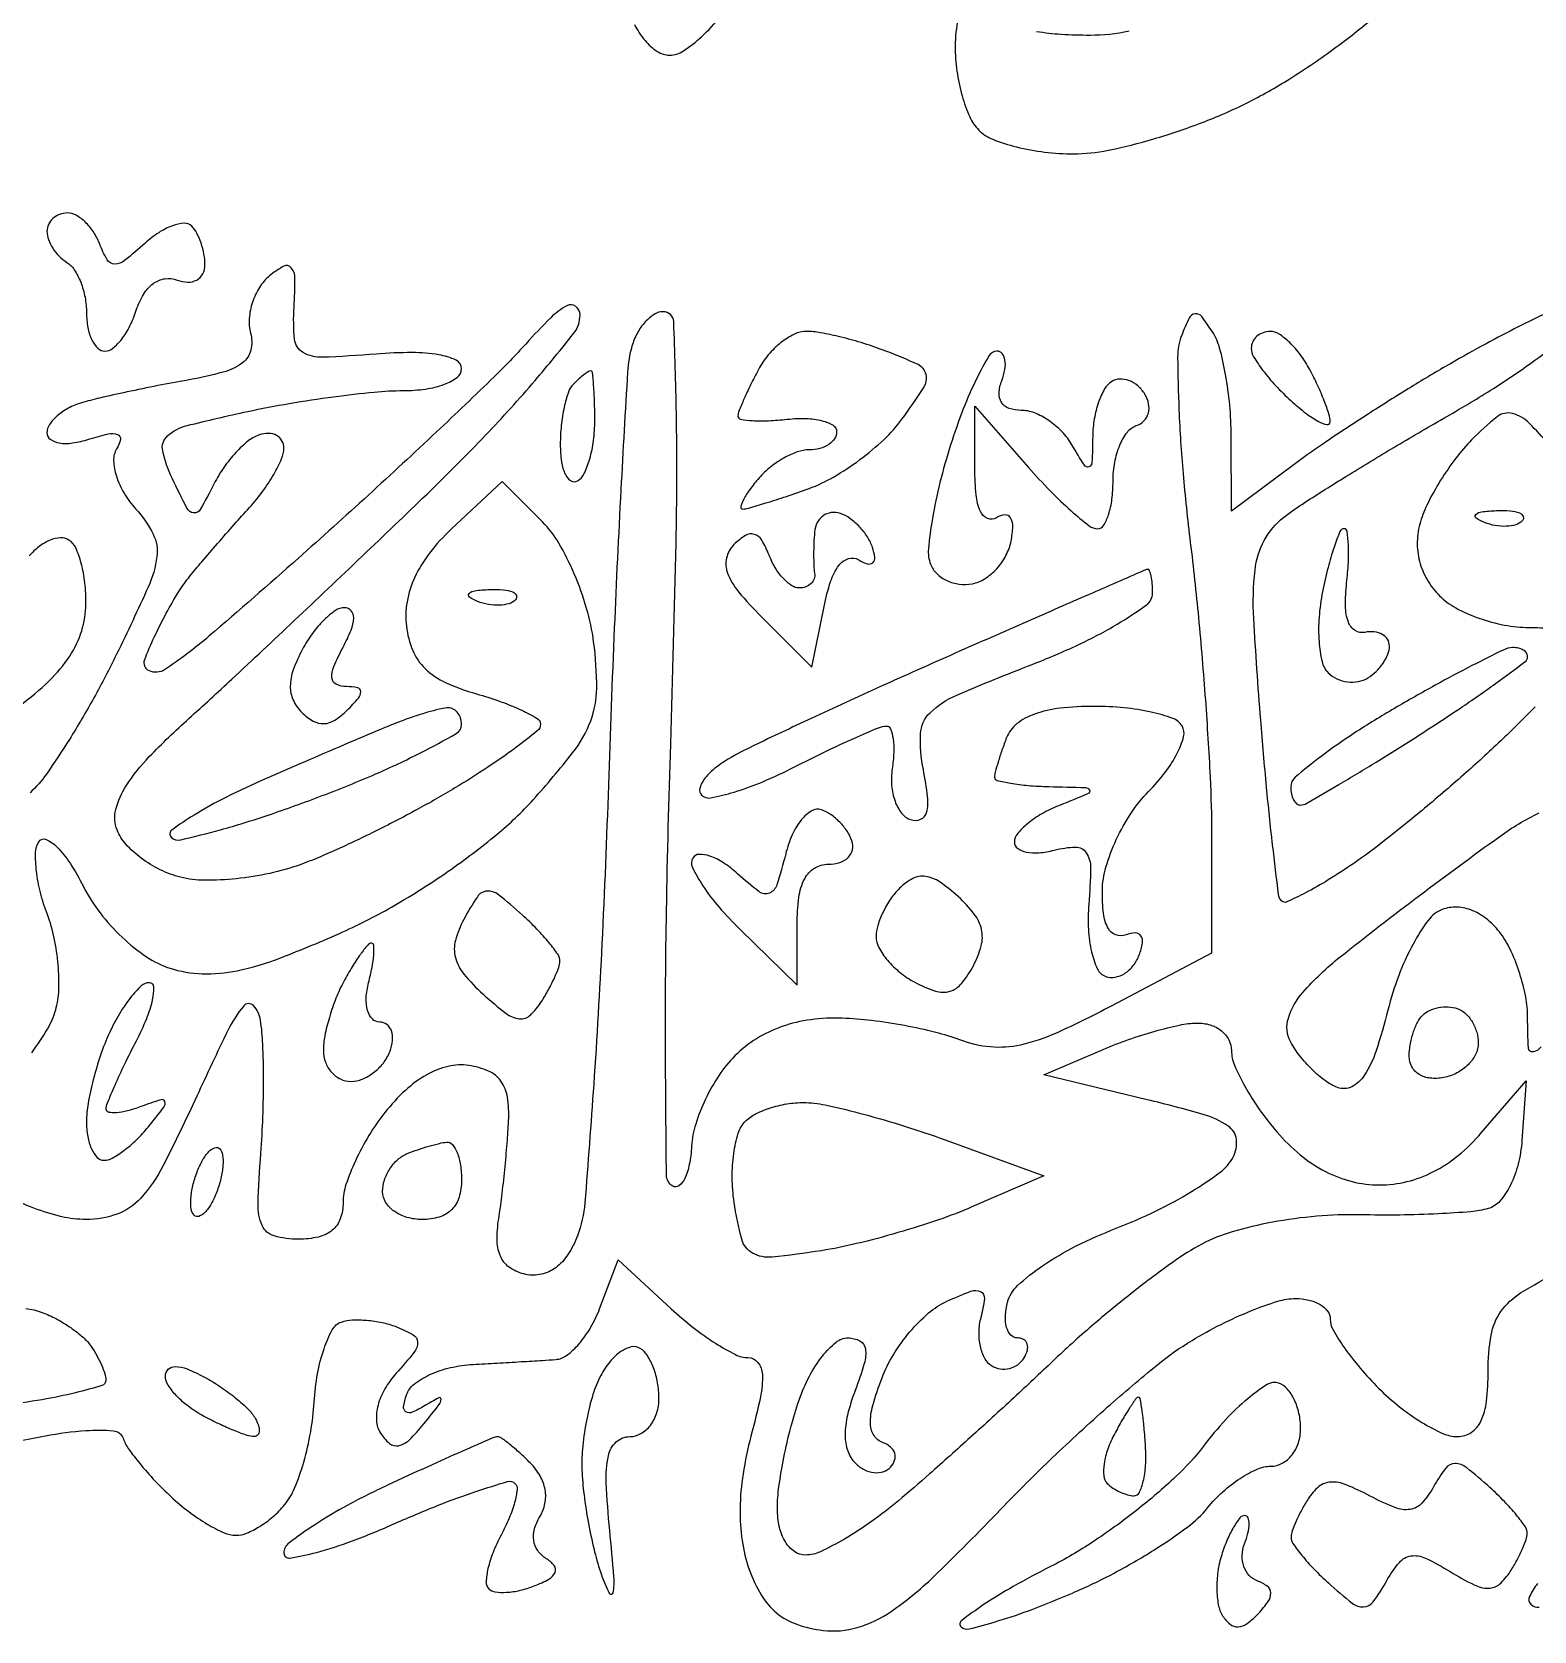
# Model space of a CAD drawing. Extents: x 3.4 to 43.8, y 4.7 to 62.8.
# Drawn here: x 19.06 to 25.49, y 10.76 to 17.61 of the extents above; entities that cross this region are included whole.
import ezdxf

# ---------------------------------------------------------------- set-up
doc = ezdxf.new("R2010")
doc.units = 0
doc.header["$MEASUREMENT"] = 0

msp = doc.modelspace()

# ---------------------------------------------------------------- linework, layer by layer
for points in [[(23.023959, 17.669507, 0.05142), (23.011516, 17.55027, 0.035254), (23.018885, 17.444038, 0.033674), (23.041114, 17.338215, 0.035528), (23.073708, 17.247632, 0.092506), (23.11272, 17.19072, 0.102776), (23.172349, 17.151604, 0.032745), (23.273974, 17.119021, 0.031112), (23.394952, 17.096683, 0.030107), (23.519109, 17.0892, 0.050756), (23.666451, 17.104195, 0.020596), (23.862452, 17.152999, 0.020127), (24.070594, 17.223241, 0.024151), (24.259821, 17.306389, 0.025253), (24.445533, 17.410953, 0.017844), (24.643295, 17.545952, 0.018067), (24.823483, 17.688939, 0.035851)], [(21.637438, 17.64282, 0.061626), (21.682397, 17.574335, 0.071656), (21.735018, 17.527837, 0.146189), (21.787355, 17.5122, 0.147113), (21.847053, 17.530153, 0.040863), (21.924768, 17.591211, 0.037507), (22.005539, 17.678226, 0.03172)], [(23.756956, 17.614133, -0.051736), (23.589887, 17.5968, -0.015379), (23.46534, 17.600632, -0.025168), (23.360436, 17.612413, -0.022619)], [(19.054019, 13.23569, 0.026304), (19.121212, 13.336753, 0.063338), (19.156763, 13.419076, 0.061256), (19.170394, 13.504196, 0.030834), (19.167647, 13.613115, 0.030074), (19.150797, 13.726913, 0.039069), (19.121149, 13.828025, -0.028803), (19.091472, 13.922053, -0.033141), (19.074455, 14.014579, -0.035196), (19.070882, 14.093469, -0.132892), (19.084865, 14.14044, -0.373626), (19.115429, 14.149965, -0.094317), (19.162027, 14.118009, -0.052266), (19.218507, 14.047758, -0.02557), (19.27582, 13.948029, 0.046619), (19.346928, 13.835523, 0.039108), (19.4416, 13.73079, 0.040576), (19.545865, 13.647073, 0.070509), (19.645402, 13.598421, 0.070834), (19.784535, 13.574191, 0.059354), (19.933897, 13.587307, 0.040643), (20.121015, 13.642615, 0.0133), (20.38665, 13.753434, 0.025964), (20.609702, 13.867791, 0.020339), (20.839238, 14.013734, 0.020785), (21.047129, 14.171306, 0.036503), (21.202969, 14.320349, 0.017692), (21.372096, 14.521417, 0.074745), (21.449413, 14.658116, 0.091169), (21.475322, 14.797571, 0.03381), (21.462156, 14.997563, 0.037514), (21.431959, 15.140411, 0.030019), (21.378997, 15.288558, 0.030919), (21.312902, 15.420244, 0.064691), (21.243075, 15.510925), (21.06958, 15.68442), (20.852142, 15.480149, 0.038926), (20.759007, 15.377902, 0.056957), (20.695726, 15.274033, 0.064427), (20.662771, 15.169256, 0.073542), (20.659702, 15.064281, 0.069538), (20.687002, 14.96017, 0.102103), (20.740173, 14.88225, 0.085732), (20.827441, 14.822873, 0.037192), (20.95965, 14.774304, -0.016334), (21.065008, 14.740512, -0.024816), (21.153833, 14.703723, -0.022016), (21.220688, 14.66838, -0.266146), (21.2346, 14.644096, -0.227059), (21.220732, 14.615133, -0.009295), (21.126881, 14.542428, -0.014616), (21.008423, 14.459407, -0.009673), (20.867898, 14.370772, -0.012039), (20.705769, 14.278095, -0.008799), (20.521574, 14.182757, -0.0089), (20.343751, 14.098558, -0.019365), (20.203869, 14.041761, -0.033742), (20.074268, 14.004561, -0.026973), (19.930744, 13.981675, -0.027716), (19.795097, 13.975054, -0.059886), (19.691603, 13.988193, -0.052481), (19.605156, 14.019824, -0.046095), (19.523068, 14.069901, -0.048652), (19.457091, 14.129795, -0.092777), (19.419696, 14.190593, -0.155161), (19.414541, 14.278559, -0.080999), (19.458845, 14.380225, -0.049788), (19.558134, 14.505007, -0.016297), (19.727615, 14.668234, 0.00414), (19.912012, 14.837381, 0.001398), (20.177912, 15.086772, 0.00139), (20.470374, 15.364156, 0.001595), (20.74815, 15.630779, 0.009868), (20.999335, 15.883194, 0.014104), (21.211203, 16.117564, 0.009945), (21.376127, 16.318649, 0.16832), (21.4038, 16.398522, 0.239045), (21.385256, 16.435094, 0.288808), (21.347542, 16.437735, 0.072638), (21.278272, 16.386438, 0.01422), (21.17115, 16.273712, -0.017338), (21.036094, 16.133354, -0.003597), (20.788559, 15.89677, -0.003775), (20.496961, 15.626187, -0.003553), (20.195411, 15.354483, -0.004145), (19.813802, 15.021146, -0.031652), (19.623698, 14.877701, -0.257434), (19.558588, 14.872534, -0.396341), (19.538519, 14.921167, -0.018704), (19.579349, 15.017543, -0.014346), (19.630825, 15.119685, -0.014569), (19.684583, 15.212573, -0.033042), (19.731708, 15.278605, -0.004907), (19.783189, 15.34026, -0.002318), (19.850761, 15.418849, -0.002297), (19.922251, 15.50046, -0.003243), (19.98675, 15.572464, 0.025364), (20.043415, 15.641649, 0.02729), (20.09131, 15.714601, 0.028235), (20.125146, 15.781223, 0.103739), (20.1348, 15.82725, 0.127834), (20.12645, 15.859376, 0.143357), (20.103736, 15.881732, 0.12278), (20.069446, 15.890427, 0.080826), (20.02905, 15.884019, 0.090594), (19.982324, 15.858535, 0.035902), (19.928704, 15.808405, 0.034056), (19.877176, 15.744577, 0.036206), (19.835945, 15.675591, -0.011593), (19.776643, 15.56428, -0.305284), (19.747892, 15.549838, -0.247252), (19.719148, 15.570007, -0.008303), (19.655827, 15.698606, -0.054777), (19.615352, 15.8162, -0.274056), (19.635946, 15.879847, -0.119899), (19.720284, 15.924208, -0.008577), (19.979996, 15.984584, -0.010587), (20.157923, 16.018819, -0.008892), (20.347785, 16.047734, -0.008997), (20.522171, 16.06794, -0.024345), (20.646564, 16.074, 0.035489), (20.742175, 16.080795, 0.053835), (20.822869, 16.101354, 0.07036), (20.878227, 16.131417, 0.237518), (20.8962, 16.167119, 0.290698), (20.872659, 16.204187, 0.066971), (20.798685, 16.227512, 0.044104), (20.683795, 16.237135, 0.019081), (20.530314, 16.230569, -0.01079), (20.299705, 16.21687, -0.140583), (20.217176, 16.237205, -0.244043), (20.180524, 16.294242, -0.038027), (20.178255, 16.432573, 0.014373), (20.182069, 16.556101, 0.169721), (20.166558, 16.600787, 0.365229), (20.134636, 16.607261, 0.048152), (20.07296, 16.565383, 0.079304), (20.030258, 16.516676, 0.060859), (20.000075, 16.452555, 0.061192), (19.986346, 16.383462, 0.082612), (19.992122, 16.320118, -0.123301), (19.992884, 16.246949, -0.175469), (19.957451, 16.193143, -0.094962), (19.874913, 16.153101, -0.021815), (19.723053, 16.119348, 0.004781), (19.594523, 16.095342, 0.004364), (19.462495, 16.068174, 0.004367), (19.344963, 16.041842, 0.014146), (19.26765, 16.021488, 0.049372), (19.211016, 15.99858, 0.057613), (19.16309, 15.965922, 0.066864), (19.13042, 15.928974, 0.148706), (19.1196, 15.893398, 0.23842), (19.133838, 15.865236, 0.121245), (19.171432, 15.849638, 0.075436), (19.229213, 15.849558, 0.039553), (19.299394, 15.865863, -0.020292), (19.38118, 15.888212, -0.142444), (19.421999, 15.885891, -0.372749), (19.434053, 15.864712, -0.089588), (19.418007, 15.823933, 0.150244), (19.405081, 15.774412, 0.066887), (19.417046, 15.707333, 0.0575), (19.450168, 15.634144, 0.048971), (19.500652, 15.566011, -0.066649), (19.574368, 15.458828, -0.151509), (19.590693, 15.362937, -0.073096), (19.553315, 15.23198, -0.007763), (19.418036, 14.944248, -0.012631), (19.320725, 14.757457, -0.01327), (19.215615, 14.578914, -0.013008), (19.117033, 14.429953, -0.056207), (19.04693, 14.350496, -0.022764)], [(25.541053, 16.404091, 0.005056), (25.424207, 16.346915, 0.008249), (25.286404, 16.274879, 0.005794), (25.133633, 16.189472, 0.007467), (24.964941, 16.089203, 0.005306), (24.778747, 15.971993, 0.005358), (24.60339, 15.856311, 0.011336), (24.47055, 15.762167), (24.1956, 15.557789), (24.194305, 15.879345, 0.021754), (24.188014, 16.011584, 0.021635), (24.170256, 16.143024, 0.022089), (24.144734, 16.256235, 0.074641), (24.114256, 16.325429, 0.023406), (24.068188, 16.391242, 0.264161), (24.039894, 16.403096, 0.254448), (24.014461, 16.385012, 0.021999), (23.981589, 16.309464, 0.09338), (23.964892, 16.217803, 0.009071), (23.970369, 15.991268, 0.011256), (23.988026, 15.719276, 0.008674), (24.0191, 15.423535, -0.007007), (24.054079, 15.100981, -0.005387), (24.083529, 14.747964, -0.005449), (24.103915, 14.417216, -0.012899), (24.11005, 14.1705), (24.109577, 13.6629), (23.679526, 13.435295, -0.014768), (23.448372, 13.321564, -0.051905), (23.291401, 13.268849, -0.07725), (23.162744, 13.260335, -0.06891), (23.032106, 13.290334, 0.029975), (22.928321, 13.322824, 0.015099), (22.794173, 13.351874, 0.014938), (22.653265, 13.37363, 0.021438), (22.527361, 13.383781, 0.04271), (22.392629, 13.377337, 0.051309), (22.269316, 13.347723, 0.054123), (22.160171, 13.29549, 0.05779), (22.067397, 13.221997, 0.049378), (22.000374, 13.140246, 0.03518), (21.941731, 13.037277, 0.0357), (21.899371, 12.929984, 0.06123), (21.881954, 12.835523, -0.031591), (21.872164, 12.756446, -0.06384), (21.852819, 12.69685, -0.115705), (21.827776, 12.665353, -0.315322), (21.800822, 12.663795, -0.257273), (21.774083, 12.711149, -0.001481), (21.770169, 13.237954, -0.005669), (21.774343, 13.845671, -0.003514), (21.792351, 14.559177, 0.002742), (21.815444, 15.421354, 0.009609), (21.816597, 15.977062, 0.006064), (21.805102, 16.369684, 0.40214), (21.760581, 16.4124, 0.140119), (21.722385, 16.401482, 0.069429), (21.683359, 16.36891, 0.060487), (21.649436, 16.320973, 0.053602), (21.626299, 16.26435, 0.055464), (21.607496, 16.154815, 0.001396), (21.579015, 15.650339, 0.002977), (21.550735, 15.057284, 0.002024), (21.525301, 14.382, -0.003613), (21.497576, 13.703292, -0.005109), (21.462349, 13.099427, -0.003021), (21.424467, 12.592093, -0.070177), (21.392856, 12.451194, -0.053866), (21.351833, 12.370123, -0.088564), (21.299428, 12.314178, -0.10557), (21.238107, 12.285979, -0.106888), (21.170904, 12.285462, -0.092992), (21.106097, 12.312156, -0.136926), (21.065623, 12.358073, -0.107649), (21.048999, 12.427252, -0.043945), (21.055458, 12.524268, 0.008487), (21.06858, 12.619219, 0.004968), (21.081231, 12.733319, 0.004967), (21.091622, 12.847761, 0.008412), (21.097758, 12.9438, 0.04843), (21.092706, 13.045144, 0.119802), (21.064951, 13.113624, 0.134192), (21.011289, 13.157061, 0.068112), (20.927112, 13.181055, 0.094457), (20.838662, 13.176922, 0.069187), (20.746947, 13.14101, 0.058793), (20.655389, 13.074421, 0.039526), (20.567562, 12.979296, 0.029933), (20.499069, 12.880598, 0.028007), (20.44117, 12.772263, 0.029142), (20.400845, 12.670282, 0.07974), (20.3886, 12.593991, -0.085932), (20.376529, 12.524275, -0.135148), (20.341854, 12.474826, -0.117432), (20.282615, 12.445714, -0.055805), (20.19764, 12.4362, -0.068003), (20.092976, 12.450501, -0.225048), (20.041785, 12.494886, -0.11165), (20.023952, 12.586925, -0.012094), (20.035964, 12.804388, 0.010972), (20.044923, 12.960228, 0.009496), (20.047624, 13.124012, 0.009597), (20.044401, 13.272522, 0.027348), (20.034535, 13.375438, 0.151174), (20.004451, 13.437666, 0.450806), (19.962856, 13.436557, 0.061268), (19.894411, 13.330872, 0.005712), (19.761658, 13.04955, -0.010785), (19.617949, 12.752846, -0.064921), (19.521095, 12.611966, -0.123372), (19.420902, 12.544393, -0.087182), (19.286619, 12.5208, -0.057735), (19.182919, 12.532814, -0.033964), (19.063483, 12.569575, -0.033571), (18.947533, 12.623259, -0.048251)], [(25.496606, 14.71819, -0.009088), (25.35885, 14.581958, -0.009262), (25.200716, 14.436656, -0.007092), (25.02272, 14.283531, -0.007177), (24.851964, 14.144912, -0.016802), (24.719479, 14.047515, -0.011531), (24.610091, 13.976272, -0.018441), (24.513201, 13.92114, -0.01288), (24.433147, 13.882005, -0.317483), (24.410197, 13.886321, -0.163551), (24.397066, 13.913796, -0.001723), (24.371801, 14.126634, -0.00526), (24.345938, 14.373978, -0.003368), (24.320859, 14.661747, -0.005729), (24.290878, 15.097223, -0.042385), (24.296582, 15.305011, -0.095035), (24.335995, 15.431679, -0.104555), (24.418641, 15.529896, -0.022671), (24.511133, 15.595592, -0.00434), (24.685308, 15.705662, -0.004618), (24.891058, 15.830584, -0.004236), (25.10505, 15.95538, 0.010294), (25.307671, 16.076858, 0.01553), (25.47848, 16.19165, 0.010273), (25.613079, 16.292562, 0.230699)], [(25.638567, 15.755415, 0.008877), (25.471776, 15.933979, 0.138043), (25.400074, 15.975738, 0.235835), (25.333966, 15.961634, 0.031057), (25.224408, 15.8625, 0.031237), (25.157223, 15.784455, 0.022435), (25.091922, 15.689706, 0.022774), (25.037734, 15.59352, 0.044569), (25.00527, 15.511865, 0.066099), (24.991757, 15.426694, 0.069532), (25.001359, 15.34247, 0.069159), (25.033768, 15.263725, 0.064301), (25.087071, 15.194615, 0.072704), (25.156974, 15.142542, 0.038717), (25.255769, 15.098696, 0.03754), (25.365818, 15.0688, 0.047589), (25.470643, 15.0588, -0.02555), (25.565584, 15.053945, -0.040491)], [(19.001644, 14.722351, 0.031777), (19.129567, 14.830482, 0.057089), (19.217108, 14.936233, 0.068274), (19.26819, 15.044438, 0.07376), (19.286471, 15.159557, 0.030654), (19.281844, 15.250106, 0.036751), (19.26608, 15.333959, 0.039904), (19.242568, 15.400627, 0.150727), (19.213786, 15.433576, 0.153647), (19.177967, 15.442671, 0.081563), (19.132846, 15.432627, 0.068368), (19.085565, 15.405663, 0.05587), (19.043585, 15.365245, 0.074062)], [(25.523331, 13.260749, -0.174481), (25.488459, 13.239889, -0.457245), (25.467791, 13.256066, -0.012238), (25.4646, 13.386439, 0.046909), (25.456258, 13.475164, 0.030498), (25.430917, 13.57504, 0.03061), (25.393874, 13.670358, 0.04992), (25.349934, 13.745076, 0.059785), (25.293712, 13.805329, 0.077151), (25.229146, 13.844611, 0.086677), (25.162047, 13.859592, 0.103654), (25.098222, 13.849302, 0.142672), (25.039098, 13.804371, 0.035773), (24.973458, 13.701059, 0.033608), (24.912473, 13.567131, 0.028367), (24.86594, 13.418492, -0.017927), (24.815046, 13.243171, -0.064697), (24.764809, 13.138529, -0.131119), (24.710727, 13.089813, -0.212856), (24.650001, 13.086589, -0.0675), (24.597947, 13.115107, -0.034534), (24.54112, 13.163464, -0.033556), (24.48851, 13.222296, -0.042813), (24.448839, 13.283249, -0.200802), (24.439279, 13.383502, -0.105684), (24.501625, 13.494478, -0.043773), (24.661195, 13.646404, -0.007043), (25.001089, 13.909809, -0.005264), (25.345148, 14.163138, -0.042167), (25.513849, 14.264231, -0.187641)], [(18.874721, 11.543705, -0.011067), (19.1129, 11.593845, -0.029104), (19.285944, 11.615968, -0.03773), (19.404281, 11.615203, -0.298187), (19.445482, 11.58313, 0.072376), (19.468062, 11.539142, 0.017075), (19.518369, 11.473362, 0.01723), (19.582026, 11.401, 0.016208), (19.651784, 11.331654, 0.0258), (19.726751, 11.26871, 0.02782), (19.806, 11.215508, 0.028848), (19.878527, 11.177942, 0.105448), (19.928893, 11.1672, 0.098375), (19.975147, 11.176389, 0.041512), (20.031719, 11.205498, 0.038978), (20.088851, 11.247691, 0.041035), (20.137686, 11.297577, 0.075706), (20.18062, 11.368944, 0.027464), (20.21964, 11.480827, 0.026488), (20.249554, 11.609935, 0.028528), (20.264733, 11.738323, -0.028674), (20.2791, 11.85954, -0.038035), (20.306712, 11.967078, -0.04205), (20.342254, 12.048538, -0.190655), (20.381179, 12.081226, -0.068645), (20.428262, 12.090022, -0.032777), (20.489951, 12.088916, -0.031726), (20.555315, 12.079245, -0.039042), (20.614407, 12.061716, -0.036595), (20.688434, 12.026905, -0.268871), (20.70753, 11.99452, -0.172526), (20.692562, 11.95142, -0.014907), (20.615896, 11.861454, 0.052457), (20.567208, 11.794783, 0.067143), (20.538205, 11.724592, 0.07857), (20.531557, 11.658957, 0.12507), (20.548398, 11.605413, 0.081104), (20.587147, 11.560824, 0.229343), (20.626131, 11.551175, 0.143041), (20.671529, 11.575531, 0.028109), (20.734468, 11.644735, 0.004483), (20.800316, 11.727366, 0.158473), (20.808641, 11.750204, 0.578311), (20.798597, 11.756465, 0.012731), (20.737175, 11.721564, -0.032629), (20.684944, 11.694574, -0.244975), (20.658047, 11.696427, -0.301649), (20.647835, 11.718368, -0.043683), (20.660045, 11.768774, -0.147758), (20.692803, 11.814819, -0.05749), (20.760368, 11.855706, -0.050357), (20.848795, 11.885867, -0.043485), (20.94597, 11.899676, 0.000687), (21.048188, 11.905367, 0.000663), (21.15162, 11.911406, 0.000655), (21.242708, 11.916965, 0.002425), (21.300144, 11.920826, 0.145387), (21.347175, 11.938567, 0.052533), (21.399756, 11.987989, 0.046592), (21.4493, 12.05764, 0.040481), (21.48781, 12.138548), (21.567632, 12.348496), (21.794169, 12.138548, 0.020718), (21.88844, 12.058177, 0.024257), (21.984357, 11.990272, 0.024234), (22.069742, 11.941489, 0.118201), (22.1235, 11.9286, -0.229403), (22.166224, 11.907909, -0.15889), (22.185134, 11.856687, -0.062332), (22.1768, 11.76003, -0.012583), (22.136463, 11.592053, 0.026597), (22.102474, 11.430728, 0.035201), (22.089867, 11.281182, 0.038761), (22.098605, 11.144316, 0.048816), (22.128624, 11.021003, 0.050799), (22.180022, 10.911219, 0.085784), (22.246123, 10.834395, 0.087949), (22.332914, 10.785428, 0.055879), (22.446288, 10.759289, 0.100993), (22.592077, 10.771909, 0.077954), (22.736554, 10.8405, 0.042674), (22.91793, 10.988416, 0.009035), (23.206131, 11.27783, -0.01046), (23.428536, 11.499903, -0.010004), (23.663305, 11.715877, -0.009988), (23.878065, 11.898145, -0.034964), (24.0264, 12.002675, -0.019796), (24.150626, 12.071249, -0.020228), (24.27901, 12.129252, -0.020476), (24.394207, 12.170384, -0.075107), (24.47055, 12.182084, -0.057829), (24.527175, 12.175635, -0.077154), (24.57511, 12.156326, -0.096098), (24.607228, 12.127668, -0.164112), (24.6186, 12.093955, 0.130216), (24.630981, 12.047222, 0.023416), (24.679599, 11.970491, 0.023867), (24.746753, 11.883842, 0.01959), (24.826255, 11.797855, 0.028546), (24.91536, 11.718381, 0.030224), (25.011317, 11.651199, 0.031702), (25.100426, 11.604011, 0.106302), (25.164655, 11.5902, 0.150553), (25.223159, 11.608225, 0.135012), (25.264389, 11.656714, 0.08158), (25.288266, 11.741837, 0.027675), (25.2954, 11.870631, -0.041589), (25.308262, 12.024998, -0.112725), (25.349851, 12.125954, -0.099653), (25.434635, 12.206035, -0.028323), (25.59437, 12.293631, -0.02379)], [(19.028478, 12.139679, -0.056185), (19.09845, 12.122466, -0.034842), (19.15969, 12.094888, -0.028095), (19.221268, 12.057224, -0.02892), (19.274346, 12.015778, -0.062485), (19.308655, 11.977071, -0.0237), (19.33254, 11.938376, -0.022956), (19.352932, 11.897189, -0.023582), (19.367462, 11.859354, -0.073983), (19.372105, 11.832598, -0.337949), (19.355062, 11.809109, -0.01244), (19.242336, 11.778343, -0.018136), (19.098976, 11.748492, -0.011182), (18.928521, 11.723312, 0.012251)], [(25.507342, 10.960503, 0.056777), (25.472766, 10.904258, 0.315688), (25.478565, 10.871235, 0.228152), (25.514127, 10.858785, 0.047469)]]:
    msp.add_lwpolyline(points, format="xyb")
for points in [[(19.206855, 16.8354, 0.090056), (19.173543, 16.829351, 0.095373), (19.145231, 16.812015, 0.099745), (19.126289, 16.786164, 0.10881), (19.1196, 16.755793, 0.089642), (19.125801, 16.721481, 0.053229), (19.144451, 16.684211, 0.051032), (19.171839, 16.649805, 0.06081), (19.2042, 16.6239, -0.111412), (19.236649, 16.592088, -0.050262), (19.263949, 16.538737, -0.046318), (19.282533, 16.474098, -0.046881), (19.2888, 16.407407, 0.046084), (19.294605, 16.344556, 0.066023), (19.311977, 16.291436, 0.08609), (19.337558, 16.255579, 0.197346), (19.367699, 16.2432, 0.174152), (19.401909, 16.255488, 0.056697), (19.439767, 16.2947, 0.048538), (19.475134, 16.35142, 0.038325), (19.502242, 16.418518, -0.058911), (19.533084, 16.486663, -0.097949), (19.57535, 16.53314, -0.122398), (19.624902, 16.553738, -0.12992), (19.677143, 16.548074, 0.084425), (19.722686, 16.538938, 0.131889), (19.761368, 16.548108, 0.149941), (19.787012, 16.574128, 0.120693), (19.7964, 16.612455, 0.044919), (19.79223, 16.658779, 0.036923), (19.779778, 16.706867, 0.038331), (19.76152, 16.749598, 0.07639), (19.739815, 16.779185, 0.215312), (19.707626, 16.791347, 0.072741), (19.657417, 16.780743, 0.056595), (19.598226, 16.750943, 0.039038), (19.538768, 16.705032, -0.015745), (19.452305, 16.631601, -0.169506), (19.409602, 16.61665, -0.267613), (19.377579, 16.635071, -0.03987), (19.344208, 16.704848, 0.054098), (19.318562, 16.754777, 0.057109), (19.283195, 16.79705, 0.06381), (19.243934, 16.825831, 0.126957)], [(22.374169, 16.3278, 0.113145), (22.322446, 16.315944, 0.055218), (22.264812, 16.279731, 0.050693), (22.210462, 16.226754, 0.051418), (22.168177, 16.164162, 0.008502), (22.134637, 16.098846, 0.011103), (22.106326, 16.03795, 0.008837), (22.084831, 15.986438, 0.094689), (22.0806, 15.964295, 0.36691), (22.091602, 15.951321, 0.025685), (22.142728, 15.945529, 0.026771), (22.211008, 15.944989, 0.015931), (22.2921, 15.951284, -0.034391), (22.373132, 15.954574, -0.055433), (22.441472, 15.945018, -0.076372), (22.488098, 15.925187, -0.259665), (22.5036, 15.89735, -0.149176), (22.494622, 15.867929, -0.098742), (22.469366, 15.842863, -0.082087), (22.431614, 15.825961, -0.064377), (22.387059, 15.8202, 0.086594), (22.334803, 15.811082, 0.04354), (22.273815, 15.782923, 0.041499), (22.214109, 15.741856, 0.048188), (22.1652, 15.6933, 0.017628), (22.127575, 15.644567, 0.036787), (22.10258, 15.603677, 0.062736), (22.092413, 15.575811, 0.481612), (22.099917, 15.5664, 0.07051), (22.126064, 15.570106, 0.004506), (22.200241, 15.592288, 0.006529), (22.288359, 15.620773, 0.004809), (22.385226, 15.65453, 0.045382), (22.490261, 15.703422, 0.028628), (22.603203, 15.777998, 0.028652), (22.70669, 15.864832, 0.046085), (22.782847, 15.95109, 0.01369), (22.877004, 16.087603, 0.204765), (22.886724, 16.143398, 0.230443), (22.852512, 16.185322, 0.017514), (22.713889, 16.24366, 0.015648), (22.620474, 16.275869, 0.014487), (22.522809, 16.303084, 0.014652), (22.434501, 16.322228, 0.046079)], [(24.361823, 16.3278, 0.086303), (24.330656, 16.32238, 0.09401), (24.304177, 16.3068, 0.100271), (24.286467, 16.283582, 0.113421), (24.2802, 16.256312, 0.136196), (24.290479, 16.219277, 0.026046), (24.329902, 16.160843, 0.02603), (24.384623, 16.095567, 0.021385), (24.4494, 16.0317, 0.018692), (24.514397, 15.977155, 0.040547), (24.568897, 15.941467, 0.077646), (24.605205, 15.928472, 0.47064), (24.6186, 15.93955, 0.077872), (24.613354, 15.973027, 0.015228), (24.592874, 16.030681, 0.015829), (24.564549, 16.097041, 0.01408), (24.531023, 16.164162, 0.035873), (24.49149, 16.226785, 0.041844), (24.445196, 16.279731, 0.046488), (24.399236, 16.316577, 0.146758)], [(23.190069, 16.2432, 0.265664), (23.156576, 16.224053, 0.018598), (23.103197, 16.125157, 0.022432), (23.046328, 15.995341, 0.014721), (22.992098, 15.84135, 0.016007), (22.946039, 15.679438, 0.01953), (22.913809, 15.525259, 0.018392), (22.896804, 15.395439, 0.115271), (22.905819, 15.329597, 0.109426), (22.932218, 15.289616, 0.082966), (22.975609, 15.259696, 0.078085), (23.029029, 15.244203, 0.079334), (23.084323, 15.245968, 0.095296), (23.138747, 15.267723, 0.065778), (23.189567, 15.310672, 0.063401), (23.229254, 15.367319, 0.073697), (23.251011, 15.429341, 0.03785), (23.258234, 15.492094, 0.150709), (23.248378, 15.529105, 0.282137), (23.224366, 15.541044, 0.116778), (23.188533, 15.529126, -0.241826), (23.14998, 15.526073, -0.19226), (23.119751, 15.555703, -0.080181), (23.101174, 15.626823, -0.023873), (23.0958, 15.739306), (23.0958, 16.006798), (23.326139, 15.744299, 0.013151), (23.41916, 15.643752, 0.018162), (23.508133, 15.558909, 0.014909), (23.585164, 15.494617, 0.167976), (23.622239, 15.4818, 0.260353), (23.647529, 15.495926, 0.060274), (23.668683, 15.541857, 0.04735), (23.683219, 15.607924, 0.030494), (23.688, 15.68625, -0.045574), (23.695369, 15.766926, -0.053709), (23.717251, 15.840393, -0.062161), (23.749405, 15.896426, -0.152138), (23.787579, 15.923893, 0.118828), (23.820586, 15.944509, 0.128913), (23.839363, 15.977338, 0.117319), (23.840557, 16.017707, 0.087614), (23.824033, 16.059223, 0.075537), (23.793986, 16.094581, 0.089052), (23.756317, 16.11706, 0.100718), (23.717051, 16.123381, 0.128813), (23.682154, 16.112687, 0.125867), (23.651704, 16.081083, 0.045516), (23.625778, 16.023863, 0.04159), (23.60763, 15.953177, 0.038596), (23.600827, 15.878657, -0.006894), (23.597724, 15.766501, -0.290703), (23.584619, 15.747642, -0.366721), (23.565103, 15.753792, -0.008783), (23.512024, 15.84135, 0.059769), (23.46926, 15.897977, 0.052039), (23.412422, 15.94591, 0.054785), (23.350807, 15.978551, 0.094708), (23.294045, 15.9894, -0.083029), (23.242445, 15.998028, -0.166497), (23.210223, 16.023104, -0.161236), (23.199529, 16.063338, -0.076768), (23.210994, 16.1163, 0.04677), (23.224605, 16.164927, 0.085932), (23.224934, 16.205923, 0.135754), (23.212496, 16.23281, 0.220383)], [(21.449625, 16.1586, 0.147039), (21.439766, 16.155636, 0.016778), (21.42061, 16.142032, 0.019117), (21.398487, 16.1238, 0.014467), (21.3756, 16.1022, 0.113937), (21.353809, 16.067327, 0.029265), (21.335767, 16.002915, 0.028251), (21.32335, 15.925024, 0.025407), (21.3192, 15.843407, 0.035205), (21.324448, 15.768964, 0.075318), (21.340945, 15.713906, 0.145229), (21.365244, 15.686749, 0.283775), (21.393225, 15.686764, 0.144706), (21.421757, 15.718659, 0.04097), (21.445505, 15.781657, 0.037611), (21.461799, 15.86065, 0.032068), (21.46725, 15.945557, 0.007758), (21.465982, 16.027243, 0.012878), (21.462073, 16.096019, 0.006487), (21.456684, 16.152268, 0.382784)], [(25.33065, 15.559721, -0.028489), (25.389547, 15.558791, -0.077125), (25.430154, 15.549424, -0.208169), (25.445597, 15.533803, -0.296942), (25.441687, 15.515287, -0.126455), (25.414029, 15.498939, -0.060344), (25.372972, 15.492242, -0.05415), (25.325803, 15.495408, -0.051402), (25.279538, 15.508609, -0.054073), (25.244287, 15.527352, -0.470617), (25.242828, 15.54277, -0.168741), (25.267511, 15.554726, -0.018894)], [(22.519462, 15.547012, 0.110114), (22.480395, 15.551027, 0.1271), (22.445568, 15.537528, 0.121209), (22.420495, 15.508175, 0.094556), (22.408982, 15.4677, 0.011927), (22.405881, 15.419861, 0.01022), (22.404849, 15.369397, 0.010342), (22.405798, 15.323504, 0.028817), (22.408982, 15.29145, -0.121421), (22.40692, 15.267273, -0.119263), (22.393865, 15.246638, -0.107853), (22.371538, 15.232814, -0.085084), (22.343451, 15.228, -0.149816), (22.310604, 15.238068, -0.058201), (22.274196, 15.269432, -0.050797), (22.240073, 15.315081, -0.043525), (22.213778, 15.369047, 0.04309), (22.18287, 15.432619, 0.187414), (22.150421, 15.457887, 0.215007), (22.112491, 15.452832, 0.057399), (22.063598, 15.414038, 0.14048), (22.031573, 15.356279, 0.149181), (22.036032, 15.291795, 0.082948), (22.082917, 15.211911, 0.022289), (22.182537, 15.102991), (22.39753, 14.887998), (22.449571, 15.148206, -0.029127), (22.477654, 15.25566, -0.081156), (22.513258, 15.324751, -0.156738), (22.554178, 15.354092, -0.219605), (22.598182, 15.348731, 0.059849), (22.635321, 15.331517, 0.266248), (22.657966, 15.336248, 0.243673), (22.666665, 15.358919, 0.052575), (22.657338, 15.401287, 0.062336), (22.635606, 15.446708, 0.046772), (22.601404, 15.490392, 0.047637), (22.560669, 15.525966, 0.075372)], [(24.677529, 15.4818, 0.304735), (24.660284, 15.470214, 0.014949), (24.635005, 15.402587, 0.019983), (24.609219, 15.315498, 0.012629), (24.585818, 15.212137, 0.030861), (24.570939, 15.103164, 0.035983), (24.570724, 14.998692, 0.038836), (24.583562, 14.912291, 0.140987), (24.610171, 14.864189, 0.089021), (24.647008, 14.838562, 0.076387), (24.692477, 14.825597, 0.077002), (24.739392, 14.82693, 0.093135), (24.780429, 14.842744, 0.05631), (24.815609, 14.870392, 0.049824), (24.845383, 14.906273, 0.052703), (24.865694, 14.944557, 0.09591), (24.8724, 14.979193, 0.141316), (24.864142, 15.007829, 0.125792), (24.841608, 15.029203, 0.104082), (24.807636, 15.039759, 0.073373), (24.767576, 15.03765, -0.196452), (24.725394, 15.045713, -0.160962), (24.696498, 15.08183, -0.08664), (24.683931, 15.149834, -0.030601), (24.68903, 15.24915, 0.015087), (24.696389, 15.338354, 0.025388), (24.696492, 15.413459, 0.023407), (24.691025, 15.470108, 0.372922)], [(23.83605, 15.307627, 0.044959), (23.819699, 15.302194, 0.000102), (23.585026, 15.199958, 0.000683), (23.320834, 15.084367, 0.000425), (23.0112, 14.948077, 0.002393), (22.691118, 14.805029, 0.002951), (22.394091, 14.668457, 0.002437), (22.14585, 14.55106, 0.021598), (22.039005, 14.494095, 0.036674), (21.978375, 14.452052, 0.063584), (21.936028, 14.407867, 0.096201), (21.917298, 14.368629, 0.265739), (21.925057, 14.340143, 0.250262), (21.964628, 14.328121, 0.024698), (22.064404, 14.353056, 0.026542), (22.187365, 14.397571, 0.017834), (22.322832, 14.460698, -0.005584), (22.458029, 14.527778, -0.007852), (22.580214, 14.584364, -0.004977), (22.683574, 14.629048, -0.099854), (22.717048, 14.6358, -0.31233), (22.734893, 14.623448, -0.056638), (22.745283, 14.582195, -0.043493), (22.748033, 14.523265, -0.025941), (22.741568, 14.453314, 0.056118), (22.739255, 14.380861, 0.066374), (22.753717, 14.313913, 0.077887), (22.781937, 14.262351, 0.14752), (22.820095, 14.235016, 0.181546), (22.863383, 14.236335, 0.236935), (22.889007, 14.265796, 0.09237), (22.893493, 14.33332, 0.019884), (22.875013, 14.449586, -0.059511), (22.863016, 14.602072, -0.192833), (22.903759, 14.692974, -0.091786), (23.018248, 14.768869, -0.008105), (23.341068, 14.900104, 0.016729), (23.538816, 14.984495, 0.024704), (23.705586, 15.07264, 0.022105), (23.830617, 15.154523, 0.241216), (23.8572, 15.206419, 0.018802), (23.855682, 15.246781, 0.032715), (23.850987, 15.279949, 0.037587), (23.844265, 15.303227, 0.377958)], [(21.01605, 15.221321, -0.028489), (21.074947, 15.220391, -0.077125), (21.115554, 15.211024, -0.208169), (21.130997, 15.195403, -0.296942), (21.127088, 15.176887, -0.126455), (21.099429, 15.160539, -0.060344), (21.058372, 15.153842, -0.05415), (21.011203, 15.157008, -0.051402), (20.964937, 15.170209, -0.054073), (20.929687, 15.188952, -0.470617), (20.928228, 15.20437, -0.168741), (20.952911, 15.216326, -0.018894)], [(20.394553, 15.1434, 0.151351), (20.355502, 15.131302, 0.044961), (20.306776, 15.091029, 0.040582), (20.257288, 15.03335, 0.034162), (20.214539, 14.965117, 0.035205), (20.174942, 14.876691, 0.085115), (20.162106, 14.806476, 0.110474), (20.174599, 14.747595, 0.089306), (20.211563, 14.694397, 0.067315), (20.260262, 14.657302, 0.141773), (20.306078, 14.646338, 0.13136), (20.353051, 14.661282, 0.054091), (20.40552, 14.70348, 0.018798), (20.454267, 14.756037, 0.187017), (20.46412, 14.78385, 0.349799), (20.450175, 14.800329, 0.048915), (20.402543, 14.805, -0.115231), (20.359076, 14.815152, -0.263259), (20.340778, 14.842068, -0.121816), (20.348671, 14.890909, -0.022189), (20.3886, 14.9742, 0.027189), (20.42272, 15.047238, 0.087094), (20.433824, 15.099612, 0.190038), (20.422884, 15.130496, 0.217006)], [(25.40115, 14.972334, 0.106967), (25.359535, 14.962038, 0.004735), (25.225869, 14.894959, 0.007813), (25.068322, 14.810881, 0.005486), (24.89355, 14.71155, 0.012176), (24.72337, 14.606711, 0.017982), (24.579869, 14.505891, 0.013405), (24.468885, 14.417016, 0.220673), (24.4494, 14.375017, 0.050409), (24.452402, 14.345317, 0.070379), (24.461343, 14.3202, 0.090504), (24.474537, 14.303306, 0.183841), (24.490057, 14.2974, 0.131435), (24.51817, 14.30492, 0.002286), (24.655936, 14.385143, 0.005613), (24.815763, 14.481626, 0.003689), (24.997657, 14.5961, 0.005642), (25.176639, 14.71346, 0.008864), (25.327436, 14.818718, 0.003657), (25.452821, 14.910993, 0.23653), (25.4646, 14.9345, 0.159336), (25.459698, 14.949492, 0.100609), (25.445962, 14.96199, 0.081201), (25.425414, 14.970093, 0.060823)], [(20.83275, 14.713721, 0.033727), (20.799981, 14.708018, 0.009935), (20.750662, 14.694919, 0.009926), (20.695639, 14.677939, 0.010522), (20.6424, 14.659094, 0.008833), (20.567664, 14.629336, 0.001317), (20.418488, 14.566401, 0.001482), (20.242677, 14.491068, 0.001276), (20.058346, 14.410877, 0.012532), (19.886593, 14.330448, 0.022361), (19.750301, 14.254617, 0.020253), (19.653891, 14.189652, 0.459452), (19.651645, 14.160155, 0.259935), (19.693294, 14.148323, 0.009001), (19.862662, 14.191539, 0.01476), (20.066673, 14.254056, 0.009533), (20.29915, 14.337847, 0.010559), (20.527977, 14.43087, 0.016381), (20.720816, 14.521653, 0.010726), (20.87323, 14.603773, 0.27008), (20.8962, 14.643196, 0.0823), (20.891398, 14.672175, 0.10139), (20.877562, 14.695759, 0.112996), (20.856932, 14.710274, 0.123867)], [(23.607458, 14.7204, 0.027198), (23.460968, 14.712426, 0.058417), (23.350883, 14.687176, 0.081551), (23.274912, 14.645186, 0.134995), (23.231751, 14.586581, 0.008099), (23.212089, 14.532751, 0.009838), (23.195484, 14.481678, 0.008575), (23.183148, 14.438371, 0.065182), (23.1804, 14.417381, 0.34215), (23.191384, 14.403208, 0.019695), (23.248741, 14.390818, 0.023307), (23.323862, 14.381244, 0.014279), (23.41305, 14.376638, -0.002527), (23.569433, 14.372242, -0.271587), (23.586675, 14.361347, -0.437793), (23.58127, 14.346467, -0.003715), (23.45535, 14.294764, 0.033519), (23.382488, 14.259639, 0.042543), (23.320915, 14.217402, 0.048229), (23.277887, 14.174608, 0.174681), (23.265, 14.138846, 0.238612), (23.278505, 14.112159, 0.108807), (23.315208, 14.095896, 0.072125), (23.370435, 14.092781, 0.042056), (23.435921, 14.104137, -0.057045), (23.527546, 14.117219, -0.263186), (23.573155, 14.093075, -0.147407), (23.591644, 14.027927, -0.016624), (23.583971, 13.872773, 0.033178), (23.582205, 13.764592, 0.044932), (23.595821, 13.667837, 0.052632), (23.621285, 13.594637, 0.19982), (23.656427, 13.56278, 0.131334), (23.696508, 13.559535, 0.09784), (23.737973, 13.575878, 0.085859), (23.774504, 13.609355, 0.072951), (23.800168, 13.655016, 0.048618), (23.814141, 13.705651, 0.190827), (23.807667, 13.73678, 0.261055), (23.78395, 13.749065, 0.0836), (23.743629, 13.740909, -0.183502), (23.69973, 13.740757, -0.181406), (23.666539, 13.769777, -0.095613), (23.646878, 13.832708, -0.031887), (23.642188, 13.92952, -0.067488), (23.657611, 14.031488, -0.03777), (23.701921, 14.14907, -0.036917), (23.765738, 14.263241, -0.049111), (23.840605, 14.355512, 0.032524), (23.911432, 14.437127, 0.044736), (23.963026, 14.519361, 0.052608), (23.9904, 14.59083, 0.20642), (23.983662, 14.636509, 0.169158), (23.943618, 14.669029, 0.031894), (23.851765, 14.695757, 0.030866), (23.735447, 14.714253, 0.024)], [(22.437983, 14.276972, 0.217254), (22.396598, 14.272565, 0.089369), (22.352909, 14.234843, 0.065666), (22.313473, 14.170398, 0.043054), (22.285065, 14.087989, -0.015384), (22.247445, 13.955502, -0.221517), (22.215179, 13.920408, -0.266214), (22.171443, 13.926081, -0.021558), (22.078843, 14.00289, 0.037106), (22.018153, 14.050127, 0.062327), (21.960437, 14.078917, 0.091232), (21.914414, 14.086168, 0.257966), (21.887304, 14.070261, 0.252154), (21.885625, 14.029566, 0.032962), (21.930097, 13.951654, 0.031893), (21.999901, 13.859514, 0.021454), (22.090406, 13.763333), (22.3344, 13.525365), (22.3344, 13.784483, -0.031635), (22.341874, 13.902486, -0.087879), (22.366483, 13.981537, -0.137435), (22.408733, 14.026864, -0.137702), (22.46835, 14.0436, 0.077096), (22.517019, 14.051149, 0.119977), (22.553115, 14.073111, 0.144529), (22.570926, 14.105843, 0.134046), (22.568813, 14.144062, 0.066797), (22.548825, 14.184902, 0.047277), (22.516568, 14.224546, 0.047527), (22.477705, 14.257166, 0.070509)], [(23.024243, 13.904897, 0.03333), (22.944789, 13.967706, 0.115452), (22.88414, 13.991398, 0.155536), (22.82992, 13.982309, 0.077837), (22.773165, 13.940925, 0.046425), (22.734753, 13.894631, 0.037285), (22.702282, 13.83861, 0.038566), (22.680006, 13.781796, 0.074279), (22.6728, 13.733557, 0.123155), (22.684652, 13.68617, 0.053146), (22.721459, 13.631944, 0.048169), (22.775079, 13.579742, 0.046117), (22.838448, 13.537901, 0.043621), (22.92648, 13.500244, 0.149223), (22.988032, 13.498966, 0.154453), (23.038529, 13.532192, 0.047771), (23.089526, 13.608876, 0.057622), (23.122874, 13.69328, 0.120129), (23.124423, 13.763532, 0.110604), (23.093162, 13.830389, 0.044416)], [(21.156733, 13.826007, 0.015943), (21.053919, 13.913254, 0.188564), (21.004814, 13.928393, 0.230849), (20.963932, 13.904579, 0.024554), (20.905655, 13.807467, 0.057781), (20.870022, 13.717196, 0.129141), (20.869753, 13.64397, 0.11025), (20.906229, 13.572657, 0.03572), (20.988687, 13.486562, 0.019279), (21.086459, 13.404709, 0.133747), (21.143628, 13.381039, 0.222687), (21.189595, 13.395844, 0.064333), (21.238469, 13.454764, 0.016029), (21.268477, 13.505752, 0.017838), (21.294036, 13.556798, 0.017433), (21.312637, 13.601581, 0.083464), (21.317905, 13.628638, 0.15954), (21.309649, 13.656234, 0.019424), (21.271095, 13.70738, 0.02146), (21.218858, 13.766021, 0.016158)], [(20.510556, 13.7052, 0.222635), (20.494068, 13.697475, 0.016469), (20.462652, 13.657131, 0.020396), (20.427411, 13.604257, 0.013928), (20.391577, 13.541562, 0.028721), (20.358044, 13.469205, 0.022248), (20.329726, 13.387082, 0.022722), (20.310154, 13.307839, 0.049213), (20.304, 13.245462, 0.087727), (20.312943, 13.194885, 0.094548), (20.338618, 13.151911, 0.10009), (20.376892, 13.123164, 0.111631), (20.421849, 13.113, 0.096313), (20.47054, 13.122467, 0.06686), (20.519384, 13.150277, 0.064359), (20.56097, 13.191388, 0.074185), (20.588394, 13.2399, 0.063568), (20.600248, 13.288458, 0.110447), (20.595815, 13.329523, 0.151525), (20.5762, 13.356523, 0.161827), (20.545278, 13.3668, -0.206494), (20.513912, 13.380331, -0.121144), (20.493433, 13.416503, -0.083047), (20.487484, 13.471207, -0.049639), (20.497713, 13.536, 0.016375), (20.51243, 13.60089, 0.028638), (20.519737, 13.655497, 0.030208), (20.520357, 13.695831, 0.401085)], [(19.558352, 13.536, 0.189535), (19.523841, 13.52243, 0.037436), (19.477819, 13.472703, 0.034875), (19.429932, 13.403027, 0.026231), (19.38698, 13.320519, 0.024641), (19.349385, 13.225917, 0.01915), (19.31764, 13.119803, 0.01952), (19.295664, 13.018367, 0.043608), (19.2888, 12.939819, 0.042995), (19.294249, 12.876568, 0.062692), (19.310608, 12.823133, 0.082266), (19.334658, 12.786939, 0.207962), (19.363041, 12.7746, 0.127183), (19.399324, 12.783981, 0.034365), (19.449581, 12.81653, 0.032469), (19.503486, 12.862708, 0.028674), (19.553391, 12.91734, 0.007057), (19.620531, 13.002301, 0.256824), (19.624168, 13.026062, 0.403289), (19.606939, 13.034453, 0.011274), (19.52145, 13.004595, -0.024656), (19.464662, 12.98645, -0.045409), (19.41689, 12.978289, -0.067097), (19.384011, 12.980117, -0.359728), (19.3734, 12.992956, -0.097519), (19.378911, 13.020943, -0.006384), (19.411315, 13.097242, -0.009075), (19.453032, 13.187599, -0.006641), (19.502473, 13.286401, 0.021925), (19.546795, 13.382182, 0.042355), (19.57213, 13.46268, 0.065386), (19.577103, 13.518001, 0.402277)], [(25.163212, 13.424962, -0.106549), (25.197576, 13.404641, -0.070265), (25.226696, 13.368936, -0.065926), (25.246378, 13.323921, -0.070247), (25.2531, 13.276309, -0.116239), (25.241909, 13.22882, -0.081527), (25.20961, 13.184107, -0.07497), (25.161628, 13.148911, -0.073371), (25.10505, 13.129105, -0.074061), (25.047116, 13.126647, -0.111251), (24.999395, 13.142835, -0.130884), (24.968321, 13.175407, -0.126058), (24.957, 13.219597, -0.042952), (24.961289, 13.269427, -0.036393), (24.974085, 13.320728, -0.037949), (24.992845, 13.36597, -0.079282), (25.015162, 13.396762, -0.08996), (25.044071, 13.416794, -0.059647), (25.082644, 13.429038, -0.057768), (25.12451, 13.432092, -0.069903)], [(24.04755, 13.362984, -0.081431), (24.104096, 13.355204, -0.094076), (24.15211, 13.329788, -0.103601), (24.184186, 13.290916, -0.121448), (24.1956, 13.244618, 0.101025), (24.208234, 13.182729, 0.026755), (24.252904, 13.091706, 0.026018), (24.316012, 12.991439, 0.024151), (24.390679, 12.895643, 0.042361), (24.490535, 12.797693, 0.05371), (24.598284, 12.726517, 0.057537), (24.712133, 12.683467, 0.061719), (24.8301, 12.66885, 0.061361), (24.947439, 12.683304, 0.056912), (25.060981, 12.725891, 0.053507), (25.16805, 12.795956, 0.043544), (25.266181, 12.891759), (25.457919, 13.114669), (25.44011, 12.859214, -0.044205), (25.423949, 12.757756, -0.053671), (25.390626, 12.667465, -0.062483), (25.345853, 12.599953, -0.146958), (25.2954, 12.567716, -0.048322), (25.221383, 12.554234, -0.008707), (25.081521, 12.544962, -0.009319), (24.916751, 12.539994, -0.008312), (24.7455, 12.540871, 0.027238), (24.561047, 12.534833, 0.024191), (24.370791, 12.508884, 0.025191), (24.19795, 12.467629, 0.05117), (24.0687, 12.414965, 0.032823), (23.945113, 12.338375, 0.011256), (23.776467, 12.212041, 0.011133), (23.59614, 12.063905, 0.012645), (23.430264, 11.91388, -0.003613), (23.262695, 11.756731, -0.002757), (23.077097, 11.587066, -0.002787), (22.901433, 11.430021, -0.006554), (22.768123, 11.31525, -0.019527), (22.653048, 11.226188, -0.022636), (22.536765, 11.150941, -0.022429), (22.433856, 11.096812, -0.110287), (22.370209, 11.0826, -0.152194), (22.322614, 11.097431, -0.105954), (22.283755, 11.138683, -0.082607), (22.258318, 11.202448, -0.053736), (22.2498, 11.281476, -0.034061), (22.25628, 11.376492, -0.015207), (22.277082, 11.500194, -0.014972), (22.307108, 11.630213, -0.019635), (22.342676, 11.746776, -0.036492), (22.386801, 11.848749, -0.046234), (22.4425, 11.934938, -0.053447), (22.500845, 11.994756, -0.174508), (22.552082, 12.0132, -0.122954), (22.603408, 12.000385, -0.240801), (22.626887, 11.966708, -0.106927), (22.621996, 11.903162, -0.018367), (22.582962, 11.787924, 0.03005), (22.550017, 11.682632, 0.061416), (22.53963, 11.596835, 0.081984), (22.551046, 11.528614, 0.114497), (22.583646, 11.476314, 0.076621), (22.621516, 11.44856, 0.092241), (22.663672, 11.435724, 0.1046), (22.703439, 11.439588, 0.129173), (22.73484, 11.459372, 0.110416), (22.751987, 11.488523, 0.153624), (22.752195, 11.518604, 0.142563), (22.734862, 11.544992, 0.090607), (22.702841, 11.563568, -0.163743), (22.663662, 11.59458, -0.140635), (22.648204, 11.645054, -0.074569), (22.65851, 11.723207, -0.02024), (22.697901, 11.841892, -0.047913), (22.746755, 11.941328, -0.037478), (22.817385, 12.038741, -0.038597), (22.897742, 12.120063, -0.071795), (22.97558, 12.17005, -0.016091), (23.079222, 12.213302, -0.203978), (23.12054, 12.211679, -0.322912), (23.136665, 12.18247, -0.033889), (23.1212, 12.101192, 0.057105), (23.112261, 12.038532, 0.061699), (23.11815, 11.97715, 0.069616), (23.137207, 11.926195, 0.130821), (23.167184, 11.894468, 0.098867), (23.204109, 11.880717, 0.097904), (23.243619, 11.882132, 0.097985), (23.279592, 11.898471, 0.09921), (23.306447, 11.92722, 0.071976), (23.32074, 11.960117, 0.14771), (23.319985, 11.987943, 0.188966), (23.304702, 12.006313, 0.126496), (23.277913, 12.0132, -0.209457), (23.250054, 12.025406, -0.120119), (23.231964, 12.058066, -0.081983), (23.226854, 12.107444, -0.048863), (23.236181, 12.165934, -0.143235), (23.279051, 12.237401, -0.036939), (23.385381, 12.322007, -0.03326), (23.530324, 12.407275, -0.024091), (23.70164, 12.483184, 0.020696), (23.870049, 12.556442, 0.023667), (24.024239, 12.640481, 0.023722), (24.146807, 12.72322, 0.109615), (24.202314, 12.787639, 0.154118), (24.216693, 12.86362, 0.21857), (24.181309, 12.92144, 0.078141), (24.074295, 12.971206, 0.01062), (23.834686, 13.034456), (23.3919, 13.141334), (23.6457, 13.250251, -0.017393), (23.75373, 13.292226, -0.015578), (23.868436, 13.328295, -0.015828), (23.973459, 13.354202, -0.04614)], [(22.37247, 13.021843, -0.045383), (22.465967, 13.009763, -0.010681), (22.619211, 12.972171, -0.010915), (22.794234, 12.921132, -0.010545), (22.9689, 12.861955), (23.3919, 12.708623), (23.082928, 12.574735, -0.019791), (22.940334, 12.519538, -0.011658), (22.766091, 12.464406, -0.011652), (22.589164, 12.417373, -0.019491), (22.438211, 12.387159, -0.014217), (22.226797, 12.359491, -0.153072), (22.143254, 12.376608, -0.204235), (22.096564, 12.436521, -0.028342), (22.064175, 12.594358, -0.034046), (22.055909, 12.70058, -0.036938), (22.062565, 12.804041, -0.039828), (22.08174, 12.890727, -0.12263), (22.112462, 12.941822, -0.081628), (22.15808, 12.974562, -0.040283), (22.224553, 13.001042, -0.038577), (22.299715, 13.017964, -0.045562)], [(19.859603, 12.824197, -0.168083), (19.872201, 12.798272, -0.04665), (19.873396, 12.752417, -0.041541), (19.865002, 12.696956, -0.033304), (19.84716, 12.63924, -0.03436), (19.823135, 12.587551, -0.066301), (19.796072, 12.550914, -0.11331), (19.770611, 12.534359, -0.291964), (19.750117, 12.538883, -0.168083), (19.737519, 12.564808, -0.04665), (19.736324, 12.610663, -0.041541), (19.744718, 12.666124, -0.033304), (19.76256, 12.72384, -0.03436), (19.786585, 12.775529, -0.066301), (19.813648, 12.812166, -0.11331), (19.839109, 12.828721, -0.291964)], [(20.83275, 12.852521, -0.252052), (20.857027, 12.842572, -0.07912), (20.877562, 12.807536, -0.057307), (20.891585, 12.754334, -0.035824), (20.8962, 12.69, -0.072254), (20.885469, 12.616131, -0.124864), (20.8539, 12.5631, -0.124864), (20.800869, 12.531531, -0.072254), (20.727, 12.5208, -0.069108), (20.662331, 12.529781, -0.085282), (20.607502, 12.556006, -0.099962), (20.570843, 12.594947, -0.139896), (20.5578, 12.64065, -0.080074), (20.565699, 12.689656, -0.064399), (20.588864, 12.737829, -0.065245), (20.623119, 12.777911, -0.087674), (20.66355, 12.803171, -0.013363), (20.70869, 12.819997, -0.011571), (20.756874, 12.835269, -0.011718), (20.801179, 12.847072, -0.033023)], [(21.661845, 11.968277, 0.19702), (21.624377, 11.974497, 0.094739), (21.578996, 11.954586, 0.071107), (21.532563, 11.911817, 0.048307), (21.492645, 11.851931, 0.04891), (21.45915, 11.771286, 0.024892), (21.432375, 11.664714, 0.024467), (21.415497, 11.551069, 0.033489), (21.412233, 11.447712, 0.022783), (21.420879, 11.341132, 0.014225), (21.440214, 11.217347, 0.01427), (21.466285, 11.096185, 0.02506), (21.495647, 10.998, 0.030439), (21.529297, 10.918753, 0.719537), (21.54552, 10.921023, 0.066451), (21.54903, 10.988993, 0.004215), (21.531132, 11.18835, -0.012571), (21.516121, 11.394106, -0.064591), (21.525393, 11.507877, -0.152464), (21.558765, 11.567132, -0.191096), (21.616918, 11.5902, 0.13016), (21.664695, 11.602852, 0.100671), (21.705399, 11.638436, 0.0886), (21.732773, 11.691666, 0.074704), (21.7422, 11.754407, 0.044641), (21.736251, 11.820905, 0.04527), (21.718596, 11.884967, 0.049349), (21.69268, 11.937536, 0.115658)], [(19.791688, 11.846522, -0.023484), (19.858474, 11.806637, -0.021641), (19.923135, 11.759632, -0.022208), (19.977048, 11.7127, -0.064222), (20.008181, 11.674345, -0.04448), (20.024365, 11.642061, -0.096768), (20.029383, 11.614918, -0.174936), (20.022859, 11.597396, -0.220461), (20.007331, 11.5902, -0.08289), (19.977416, 11.595194, -0.0134), (19.921934, 11.615926, -0.014475), (19.857364, 11.644247, -0.012275), (19.790838, 11.677777, -0.037152), (19.728219, 11.717532, -0.042747), (19.675269, 11.764479, -0.047545), (19.638503, 11.811369, -0.143458), (19.6272, 11.849953, -0.204195), (19.639549, 11.87893, -0.199056), (19.66918, 11.890495, -0.090862), (19.719836, 11.880116, -0.027028)], [(24.398243, 11.818752, 0.223517), (24.348209, 11.812818, 0.03441), (24.264959, 11.752545, 0.032847), (24.170289, 11.662364, 0.023106), (24.075747, 11.549619, -0.041928), (23.957617, 11.419047, -0.021068), (23.788802, 11.274106, -0.02076), (23.600477, 11.138, -0.028826), (23.420542, 11.033379, 0.011241), (23.260129, 10.947506, 0.019708), (23.132046, 10.868377, 0.015606), (23.038578, 10.801081, 0.452874), (23.036873, 10.774927, 0.264174), (23.071014, 10.76552, 0.011564), (23.194469, 10.799797, 0.01703), (23.344164, 10.850738, 0.011049), (23.513691, 10.919268, 0.020028), (23.690595, 11.003919, 0.019114), (23.863007, 11.103686, 0.019461), (24.008278, 11.203439, 0.062179), (24.092955, 11.284704, -0.038694), (24.157791, 11.353041, -0.038287), (24.232599, 11.410837, -0.04098), (24.305914, 11.450828, -0.10474), (24.3648, 11.4633, 0.12694), (24.413195, 11.475788, 0.100762), (24.454423, 11.510932, 0.089679), (24.482138, 11.563502, 0.076722), (24.4917, 11.62545, 0.053834), (24.484754, 11.68978, 0.058871), (24.464247, 11.749119, 0.066692), (24.434017, 11.794908, 0.133874)], [(23.796727, 11.75934, 0.246971), (23.786648, 11.754081, 0.007232), (23.75904, 11.712947, 0.012944), (23.727692, 11.661904, 0.008371), (23.693953, 11.601323, 0.03784), (23.665506, 11.536888, 0.048477), (23.649897, 11.473989, 0.056832), (23.648172, 11.421412, 0.178012), (23.662777, 11.389823, 0.049713), (23.687753, 11.369375, 0.037952), (23.718587, 11.352093, 0.038926), (23.750299, 11.340259, 0.069951), (23.77775, 11.3364, 0.28668), (23.800633, 11.350695, 0.056242), (23.817637, 11.398511, 0.04428), (23.827317, 11.466813, 0.027489), (23.8271, 11.54784, 0.00803), (23.821115, 11.628912, 0.01322), (23.813145, 11.697187, 0.006823), (23.804371, 11.752874, 0.364343)], [(21.050293, 11.589374, 0.09541), (21.030457, 11.584925, 0.001006), (20.900619, 11.528048, 0.003162), (20.751148, 11.46108, 0.002045), (20.57895, 11.381766, 0.014497), (20.408774, 11.29645, 0.021429), (20.265269, 11.211099, 0.017639), (20.156056, 11.134004, 0.234365), (20.1348, 11.091147, 0.460882), (20.160081, 11.069546, 0.025846), (20.274571, 11.093751, 0.025214), (20.428078, 11.142999, 0.013882), (20.610616, 11.217739, -0.009167), (20.795783, 11.295602, -0.01436), (20.958011, 11.355004, -0.008407), (21.09316, 11.397622, -0.275158), (21.12507, 11.38953, -0.22997), (21.134112, 11.363417, -0.035877), (21.12348, 11.308282, -0.033787), (21.10024, 11.240377, -0.023528), (21.0654, 11.1672, 0.02772), (21.031079, 11.093529, 0.038547), (21.009337, 11.024101, 0.043138), (21.001336, 10.967411, 0.212982), (21.012597, 10.938003, 0.165357), (21.040265, 10.924376, 0.04763), (21.0886, 10.922697, 0.042305), (21.146926, 10.931216, 0.034217), (21.20743, 10.9498, 0.034134), (21.270793, 10.979217, 0.167919), (21.296846, 11.008026, 0.276806), (21.292778, 11.037389, 0.085076), (21.257845, 11.068234, -0.101259), (21.222429, 11.101586, -0.117108), (21.205256, 11.144532, -0.10553), (21.20839, 11.194183, -0.07018), (21.231388, 11.246603, 0.089407), (21.253604, 11.303004, 0.093224), (21.254261, 11.362757, 0.086813), (21.232741, 11.422057, 0.066117), (21.190665, 11.47702, 0.011507), (21.14533, 11.520316, 0.016099), (21.102744, 11.556711, 0.012411), (21.06621, 11.584494, 0.165415)], [(25.303061, 11.371767, 0.015065), (25.202639, 11.457289, 0.166726), (25.153706, 11.474868, 0.239917), (25.113687, 11.455217, 0.033314), (25.061667, 11.375263, -0.055607), (25.011344, 11.304967, -0.175112), (24.961, 11.278006, -0.132815), (24.895777, 11.285811, -0.027058), (24.789447, 11.335519, 0.025469), (24.687029, 11.383794, 0.108689), (24.620837, 11.395362, 0.162728), (24.570541, 11.376077, 0.07947), (24.524537, 11.323985, 0.017248), (24.496672, 11.276461, 0.018661), (24.472921, 11.228343, 0.018507), (24.45572, 11.185795, 0.080535), (24.450695, 11.159162, 0.159215), (24.458924, 11.131593, 0.019556), (24.497232, 11.080667, 0.021553), (24.549169, 11.022297, 0.016249), (24.610939, 10.962633, 0.015487), (24.712784, 10.876048, 0.178324), (24.761811, 10.859764, 0.232136), (24.802736, 10.881511, 0.027448), (24.860045, 10.970672, -0.042809), (24.915137, 11.050862, -0.185908), (24.964427, 11.078799, -0.150285), (25.026377, 11.069417, -0.025326), (25.132845, 11.011352, 0.021897), (25.235106, 10.954669, 0.116106), (25.296979, 10.940105, 0.181673), (25.344201, 10.957848, 0.071884), (25.390043, 11.011352, 0.017385), (25.417686, 11.058517, 0.01875), (25.441249, 11.106332, 0.018621), (25.458306, 11.148651, 0.080216), (25.463305, 11.175238, 0.159215), (25.455076, 11.202807, 0.019556), (25.416768, 11.253733, 0.021553), (25.364831, 11.312103, 0.016249)], [(24.252652, 11.2518, 0.228856), (24.23172, 11.24169, 0.03477), (24.204707, 11.20232, 0.033078), (24.177345, 11.147877, 0.023067), (24.15354, 11.083357, 0.041837), (24.137318, 11.012054, 0.038722), (24.132618, 10.937155, 0.04105), (24.139167, 10.869697, 0.093959), (24.157388, 10.822186, 0.084721), (24.189293, 10.785999, 0.18792), (24.223776, 10.775043, 0.144688), (24.263198, 10.789489, 0.044699), (24.310899, 10.832004, 0.03527), (24.352994, 10.883744, 0.163117), (24.36384, 10.920213, 0.227764), (24.349059, 10.948454, 0.072096), (24.306103, 10.971741, -0.120623), (24.271174, 10.995275, -0.102211), (24.248462, 11.033678, -0.093116), (24.241542, 11.081174, -0.081526), (24.251704, 11.130366, 0.031339), (24.266302, 11.176937, 0.058387), (24.271204, 11.216129, 0.094344), (24.266423, 11.242355, 0.309978)]]:
    msp.add_lwpolyline(points, format="xyb", close=True)

doc.saveas('drawing.dxf')
